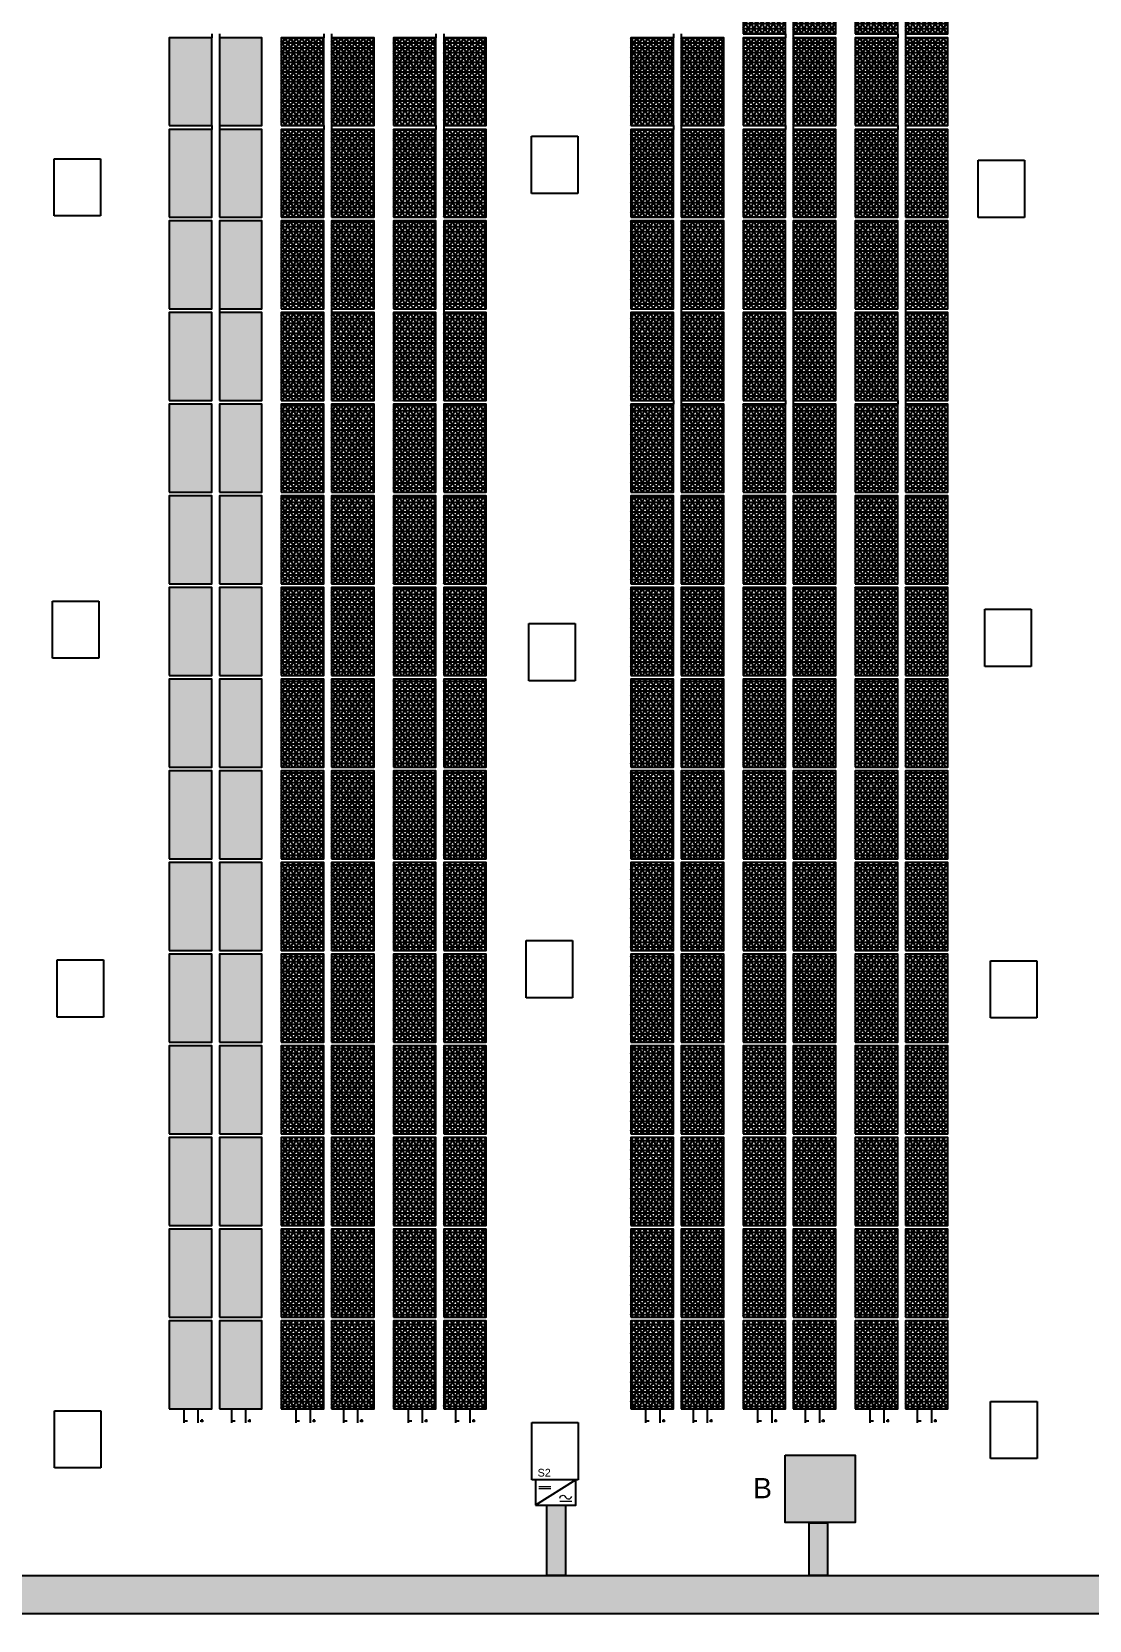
# Model space of a CAD drawing. Header units: inches. Extents: x 38 to 634, y 49 to 167.
# Drawn here: x 385.61 to 412.96, y 101.34 to 142.41 of the extents above; entities that cross this region are included whole.
import ezdxf

# ---------------------------------------------------------------- set-up
doc = ezdxf.new("R2010")
doc.units = ezdxf.units.IN
doc.header["$MEASUREMENT"] = 0
doc.layers.add('PDF2_Geometry', color=7, linetype='Continuous', true_color=0x2676ba)
doc.styles.get("Standard").update_dxf_attribs({"font": 'arial.ttf'})

msp = doc.modelspace()

# ---------------------------------------------------------------- hatches: boundary and pattern name
at = {"true_color": 0x004455}
h = msp.add_hatch(dxfattribs=at)
h.set_pattern_fill('NET3', color=138)
h.paths.add_polyline_path([(405.108, 109.081), (404.008, 109.081), (404.008, 106.811), (405.108, 106.811)])
h.paths.add_polyline_path([(405.108, 111.451), (404.008, 111.451), (404.008, 109.181), (405.108, 109.181)])
h.paths.add_polyline_path([(405.108, 113.821), (404.008, 113.821), (404.008, 111.551), (405.108, 111.551)])
h.paths.add_polyline_path([(405.108, 116.191), (404.008, 116.191), (404.008, 113.921), (405.108, 113.921)])
h.paths.add_polyline_path([(405.108, 118.561), (404.008, 118.561), (404.008, 116.291), (405.108, 116.291)])
h.paths.add_polyline_path([(405.108, 120.931), (404.008, 120.931), (404.008, 118.661), (405.108, 118.661)])
h.paths.add_polyline_path([(405.108, 123.301), (404.008, 123.301), (404.008, 121.031), (405.108, 121.031)])
h.paths.add_polyline_path([(405.108, 125.671), (404.008, 125.671), (404.008, 123.401), (405.108, 123.401)])
h.paths.add_polyline_path([(405.108, 128.041), (404.008, 128.041), (404.008, 125.771), (405.108, 125.771)])
h.paths.add_polyline_path([(405.108, 130.411), (404.008, 130.411), (404.008, 128.141), (405.108, 128.141)])
h.paths.add_polyline_path([(405.108, 132.781), (404.008, 132.781), (404.008, 130.511), (405.108, 130.511)])
h.paths.add_polyline_path([(405.108, 135.151), (404.008, 135.151), (404.008, 132.881), (405.108, 132.881)])
h.paths.add_polyline_path([(405.108, 137.521), (404.008, 137.521), (404.008, 135.251), (405.108, 135.251)])
h.paths.add_polyline_path([(405.108, 139.891), (404.008, 139.891), (404.008, 137.621), (405.108, 137.621)])
h.paths.add_polyline_path([(405.108, 142.261), (404.008, 142.261), (404.008, 139.991), (405.108, 139.991)])
h.paths.add_polyline_path([(405.108, 144.631), (404.008, 144.631), (404.008, 142.361), (405.108, 142.361)])
at = {"true_color": 0x619eb7}
h = msp.add_hatch(dxfattribs=at)
h.set_pattern_fill('NET3', color=153)
h.paths.add_polyline_path([(406.408, 109.081), (405.308, 109.081), (405.308, 106.811), (406.408, 106.811)])
h.paths.add_polyline_path([(406.408, 111.451), (405.308, 111.451), (405.308, 109.181), (406.408, 109.181)])
h.paths.add_polyline_path([(406.408, 113.821), (405.308, 113.821), (405.308, 111.551), (406.408, 111.551)])
h.paths.add_polyline_path([(406.408, 116.191), (405.308, 116.191), (405.308, 113.921), (406.408, 113.921)])
h.paths.add_polyline_path([(406.408, 118.561), (405.308, 118.561), (405.308, 116.291), (406.408, 116.291)])
h.paths.add_polyline_path([(406.408, 120.931), (405.308, 120.931), (405.308, 118.661), (406.408, 118.661)])
h.paths.add_polyline_path([(406.408, 123.301), (405.308, 123.301), (405.308, 121.031), (406.408, 121.031)])
h.paths.add_polyline_path([(406.408, 125.671), (405.308, 125.671), (405.308, 123.401), (406.408, 123.401)])
h.paths.add_polyline_path([(406.408, 128.041), (405.308, 128.041), (405.308, 125.771), (406.408, 125.771)])
h.paths.add_polyline_path([(406.408, 130.411), (405.308, 130.411), (405.308, 128.141), (406.408, 128.141)])
h.paths.add_polyline_path([(406.408, 132.781), (405.308, 132.781), (405.308, 130.511), (406.408, 130.511)])
h.paths.add_polyline_path([(406.408, 135.151), (405.308, 135.151), (405.308, 132.881), (406.408, 132.881)])
h.paths.add_polyline_path([(406.408, 137.521), (405.308, 137.521), (405.308, 135.251), (406.408, 135.251)])
h.paths.add_polyline_path([(406.408, 139.891), (405.308, 139.891), (405.308, 137.621), (406.408, 137.621)])
h.paths.add_polyline_path([(406.408, 142.261), (405.308, 142.261), (405.308, 139.991), (406.408, 139.991)])
h.paths.add_polyline_path([(406.408, 144.631), (405.308, 144.631), (405.308, 142.361), (406.408, 142.361)])
at = {"true_color": 0x2c4068}
h = msp.add_hatch(dxfattribs=at)
h.set_pattern_fill('NET3', color=149)
h.paths.add_polyline_path([(408.008, 109.081), (406.908, 109.081), (406.908, 106.811), (408.008, 106.811)])
h.paths.add_polyline_path([(408.008, 111.451), (406.908, 111.451), (406.908, 109.181), (408.008, 109.181)])
h.paths.add_polyline_path([(408.008, 113.821), (406.908, 113.821), (406.908, 111.551), (408.008, 111.551)])
h.paths.add_polyline_path([(408.008, 116.191), (406.908, 116.191), (406.908, 113.921), (408.008, 113.921)])
h.paths.add_polyline_path([(408.008, 118.561), (406.908, 118.561), (406.908, 116.291), (408.008, 116.291)])
h.paths.add_polyline_path([(408.008, 120.931), (406.908, 120.931), (406.908, 118.661), (408.008, 118.661)])
h.paths.add_polyline_path([(408.008, 123.301), (406.908, 123.301), (406.908, 121.031), (408.008, 121.031)])
h.paths.add_polyline_path([(408.008, 125.671), (406.908, 125.671), (406.908, 123.401), (408.008, 123.401)])
h.paths.add_polyline_path([(408.008, 128.041), (406.908, 128.041), (406.908, 125.771), (408.008, 125.771)])
h.paths.add_polyline_path([(408.008, 130.411), (406.908, 130.411), (406.908, 128.141), (408.008, 128.141)])
h.paths.add_polyline_path([(408.008, 132.781), (406.908, 132.781), (406.908, 130.511), (408.008, 130.511)])
h.paths.add_polyline_path([(408.008, 135.151), (406.908, 135.151), (406.908, 132.881), (408.008, 132.881)])
h.paths.add_polyline_path([(408.008, 137.521), (406.908, 137.521), (406.908, 135.251), (408.008, 135.251)])
h.paths.add_polyline_path([(408.008, 139.891), (406.908, 139.891), (406.908, 137.621), (408.008, 137.621)])
h.paths.add_polyline_path([(408.008, 142.261), (406.908, 142.261), (406.908, 139.991), (408.008, 139.991)])
h.paths.add_polyline_path([(408.008, 144.631), (406.908, 144.631), (406.908, 142.361), (408.008, 142.361)])
at = {"true_color": 0xdadae7}
h = msp.add_hatch(dxfattribs=at)
h.set_pattern_fill('NET3', color=254)
h.paths.add_polyline_path([(409.308, 144.631), (408.208, 144.631), (408.208, 142.361), (409.308, 142.361)])
h.paths.add_polyline_path([(409.308, 142.261), (408.208, 142.261), (408.208, 139.991), (409.308, 139.991)])
h.paths.add_polyline_path([(409.308, 139.891), (408.208, 139.891), (408.208, 137.621), (409.308, 137.621)])
h.paths.add_polyline_path([(409.308, 137.521), (408.208, 137.521), (408.208, 135.251), (409.308, 135.251)])
h.paths.add_polyline_path([(409.308, 135.151), (408.208, 135.151), (408.208, 132.881), (409.308, 132.881)])
h.paths.add_polyline_path([(409.308, 132.781), (408.208, 132.781), (408.208, 130.511), (409.308, 130.511)])
h.paths.add_polyline_path([(409.308, 130.411), (408.208, 130.411), (408.208, 128.141), (409.308, 128.141)])
h.paths.add_polyline_path([(409.308, 128.041), (408.208, 128.041), (408.208, 125.771), (409.308, 125.771)])
h.paths.add_polyline_path([(409.308, 125.671), (408.208, 125.671), (408.208, 123.401), (409.308, 123.401)])
h.paths.add_polyline_path([(409.308, 123.301), (408.208, 123.301), (408.208, 121.031), (409.308, 121.031)])
h.paths.add_polyline_path([(409.308, 120.931), (408.208, 120.931), (408.208, 118.661), (409.308, 118.661)])
h.paths.add_polyline_path([(409.308, 118.561), (408.208, 118.561), (408.208, 116.291), (409.308, 116.291)])
h.paths.add_polyline_path([(409.308, 116.191), (408.208, 116.191), (408.208, 113.921), (409.308, 113.921)])
h.paths.add_polyline_path([(409.308, 113.821), (408.208, 113.821), (408.208, 111.551), (409.308, 111.551)])
h.paths.add_polyline_path([(409.308, 111.451), (408.208, 111.451), (408.208, 109.181), (409.308, 109.181)])
h.paths.add_polyline_path([(409.308, 109.081), (408.208, 109.081), (408.208, 106.811), (409.308, 106.811)])
h = msp.add_hatch()
h.set_pattern_fill('INSUL', color=9)
h.paths.add_polyline_path([(390.265, 142.261), (389.165, 142.261), (389.165, 139.991), (390.265, 139.991)])
h.paths.add_polyline_path([(390.265, 139.891), (389.165, 139.891), (389.165, 137.621), (390.265, 137.621)])
h.paths.add_polyline_path([(390.265, 137.521), (389.165, 137.521), (389.165, 135.251), (390.265, 135.251)])
h.paths.add_polyline_path([(390.265, 135.151), (389.165, 135.151), (389.165, 132.881), (390.265, 132.881)])
h.paths.add_polyline_path([(390.265, 132.781), (389.165, 132.781), (389.165, 130.511), (390.265, 130.511)])
h.paths.add_polyline_path([(390.265, 130.411), (389.165, 130.411), (389.165, 128.141), (390.265, 128.141)])
h.paths.add_polyline_path([(390.265, 128.041), (389.165, 128.041), (389.165, 125.771), (390.265, 125.771)])
h.paths.add_polyline_path([(390.265, 125.671), (389.165, 125.671), (389.165, 123.401), (390.265, 123.401)])
h.paths.add_polyline_path([(390.265, 123.301), (389.165, 123.301), (389.165, 121.031), (390.265, 121.031)])
h.paths.add_polyline_path([(390.265, 120.931), (389.165, 120.931), (389.165, 118.661), (390.265, 118.661)])
h.paths.add_polyline_path([(390.265, 118.561), (389.165, 118.561), (389.165, 116.291), (390.265, 116.291)])
h.paths.add_polyline_path([(390.265, 116.191), (389.165, 116.191), (389.165, 113.921), (390.265, 113.921)])
h.paths.add_polyline_path([(390.265, 113.821), (389.165, 113.821), (389.165, 111.551), (390.265, 111.551)])
h.paths.add_polyline_path([(390.265, 111.451), (389.165, 111.451), (389.165, 109.181), (390.265, 109.181)])
h.paths.add_polyline_path([(390.265, 109.081), (389.165, 109.081), (389.165, 106.811), (390.265, 106.811)])
at = {"true_color": 0x636466}
h = msp.add_hatch(dxfattribs=at)
h.set_pattern_fill('INSUL', color=251)
h.paths.add_polyline_path([(391.565, 142.261), (390.465, 142.261), (390.465, 139.991), (391.565, 139.991)])
h.paths.add_polyline_path([(391.565, 139.891), (390.465, 139.891), (390.465, 137.621), (391.565, 137.621)])
h.paths.add_polyline_path([(391.565, 137.521), (390.465, 137.521), (390.465, 135.251), (391.565, 135.251)])
h.paths.add_polyline_path([(391.565, 135.151), (390.465, 135.151), (390.465, 132.881), (391.565, 132.881)])
h.paths.add_polyline_path([(391.565, 132.781), (390.465, 132.781), (390.465, 130.511), (391.565, 130.511)])
h.paths.add_polyline_path([(391.565, 130.411), (390.465, 130.411), (390.465, 128.141), (391.565, 128.141)])
h.paths.add_polyline_path([(391.565, 128.041), (390.465, 128.041), (390.465, 125.771), (391.565, 125.771)])
h.paths.add_polyline_path([(391.565, 125.671), (390.465, 125.671), (390.465, 123.401), (391.565, 123.401)])
h.paths.add_polyline_path([(391.565, 123.301), (390.465, 123.301), (390.465, 121.031), (391.565, 121.031)])
h.paths.add_polyline_path([(391.565, 120.931), (390.465, 120.931), (390.465, 118.661), (391.565, 118.661)])
h.paths.add_polyline_path([(391.565, 118.561), (390.465, 118.561), (390.465, 116.291), (391.565, 116.291)])
h.paths.add_polyline_path([(391.565, 116.191), (390.465, 116.191), (390.465, 113.921), (391.565, 113.921)])
h.paths.add_polyline_path([(391.565, 113.821), (390.465, 113.821), (390.465, 111.551), (391.565, 111.551)])
h.paths.add_polyline_path([(391.565, 111.451), (390.465, 111.451), (390.465, 109.181), (391.565, 109.181)])
h.paths.add_polyline_path([(391.565, 109.081), (390.465, 109.081), (390.465, 106.811), (391.565, 106.811)])
h = msp.add_hatch()
h.set_pattern_fill('NET3', color=1)
h.paths.add_polyline_path([(393.165, 142.261), (392.065, 142.261), (392.065, 139.991), (393.165, 139.991)])
h.paths.add_polyline_path([(393.165, 139.891), (392.065, 139.891), (392.065, 137.621), (393.165, 137.621)])
h.paths.add_polyline_path([(393.165, 137.521), (392.065, 137.521), (392.065, 135.251), (393.165, 135.251)])
h.paths.add_polyline_path([(393.165, 135.151), (392.065, 135.151), (392.065, 132.881), (393.165, 132.881)])
h.paths.add_polyline_path([(393.165, 132.781), (392.065, 132.781), (392.065, 130.511), (393.165, 130.511)])
h.paths.add_polyline_path([(393.165, 130.411), (392.065, 130.411), (392.065, 128.141), (393.165, 128.141)])
h.paths.add_polyline_path([(393.165, 128.041), (392.065, 128.041), (392.065, 125.771), (393.165, 125.771)])
h.paths.add_polyline_path([(393.165, 125.671), (392.065, 125.671), (392.065, 123.401), (393.165, 123.401)])
h.paths.add_polyline_path([(393.165, 123.301), (392.065, 123.301), (392.065, 121.031), (393.165, 121.031)])
h.paths.add_polyline_path([(393.165, 120.931), (392.065, 120.931), (392.065, 118.661), (393.165, 118.661)])
h.paths.add_polyline_path([(393.165, 118.561), (392.065, 118.561), (392.065, 116.291), (393.165, 116.291)])
h.paths.add_polyline_path([(393.165, 116.191), (392.065, 116.191), (392.065, 113.921), (393.165, 113.921)])
h.paths.add_polyline_path([(393.165, 113.821), (392.065, 113.821), (392.065, 111.551), (393.165, 111.551)])
h.paths.add_polyline_path([(393.165, 111.451), (392.065, 111.451), (392.065, 109.181), (393.165, 109.181)])
h.paths.add_polyline_path([(393.165, 109.081), (392.065, 109.081), (392.065, 106.811), (393.165, 106.811)])
h = msp.add_hatch()
h.set_pattern_fill('NET3', color=2)
h.paths.add_polyline_path([(394.465, 142.261), (393.365, 142.261), (393.365, 139.991), (394.465, 139.991)])
h.paths.add_polyline_path([(394.465, 139.891), (393.365, 139.891), (393.365, 137.621), (394.465, 137.621)])
h.paths.add_polyline_path([(394.465, 137.521), (393.365, 137.521), (393.365, 135.251), (394.465, 135.251)])
h.paths.add_polyline_path([(394.465, 135.151), (393.365, 135.151), (393.365, 132.881), (394.465, 132.881)])
h.paths.add_polyline_path([(394.465, 132.781), (393.365, 132.781), (393.365, 130.511), (394.465, 130.511)])
h.paths.add_polyline_path([(394.465, 130.411), (393.365, 130.411), (393.365, 128.141), (394.465, 128.141)])
h.paths.add_polyline_path([(394.465, 128.041), (393.365, 128.041), (393.365, 125.771), (394.465, 125.771)])
h.paths.add_polyline_path([(394.465, 125.671), (393.365, 125.671), (393.365, 123.401), (394.465, 123.401)])
h.paths.add_polyline_path([(394.465, 123.301), (393.365, 123.301), (393.365, 121.031), (394.465, 121.031)])
h.paths.add_polyline_path([(394.465, 120.931), (393.365, 120.931), (393.365, 118.661), (394.465, 118.661)])
h.paths.add_polyline_path([(394.465, 118.561), (393.365, 118.561), (393.365, 116.291), (394.465, 116.291)])
h.paths.add_polyline_path([(394.465, 116.191), (393.365, 116.191), (393.365, 113.921), (394.465, 113.921)])
h.paths.add_polyline_path([(394.465, 113.821), (393.365, 113.821), (393.365, 111.551), (394.465, 111.551)])
h.paths.add_polyline_path([(394.465, 111.451), (393.365, 111.451), (393.365, 109.181), (394.465, 109.181)])
h.paths.add_polyline_path([(394.465, 109.081), (393.365, 109.081), (393.365, 106.811), (394.465, 106.811)])
h = msp.add_hatch()
h.set_pattern_fill('NET3', color=244)
h.paths.add_polyline_path([(396.065, 142.261), (394.965, 142.261), (394.965, 139.991), (396.065, 139.991)])
h.paths.add_polyline_path([(396.065, 139.891), (394.965, 139.891), (394.965, 137.621), (396.065, 137.621)])
h.paths.add_polyline_path([(396.065, 137.521), (394.965, 137.521), (394.965, 135.251), (396.065, 135.251)])
h.paths.add_polyline_path([(396.065, 135.151), (394.965, 135.151), (394.965, 132.881), (396.065, 132.881)])
h.paths.add_polyline_path([(396.065, 132.781), (394.965, 132.781), (394.965, 130.511), (396.065, 130.511)])
h.paths.add_polyline_path([(396.065, 130.411), (394.965, 130.411), (394.965, 128.141), (396.065, 128.141)])
h.paths.add_polyline_path([(396.065, 128.041), (394.965, 128.041), (394.965, 125.771), (396.065, 125.771)])
h.paths.add_polyline_path([(396.065, 125.671), (394.965, 125.671), (394.965, 123.401), (396.065, 123.401)])
h.paths.add_polyline_path([(396.065, 123.301), (394.965, 123.301), (394.965, 121.031), (396.065, 121.031)])
h.paths.add_polyline_path([(396.065, 120.931), (394.965, 120.931), (394.965, 118.661), (396.065, 118.661)])
h.paths.add_polyline_path([(396.065, 118.561), (394.965, 118.561), (394.965, 116.291), (396.065, 116.291)])
h.paths.add_polyline_path([(396.065, 116.191), (394.965, 116.191), (394.965, 113.921), (396.065, 113.921)])
h.paths.add_polyline_path([(396.065, 113.821), (394.965, 113.821), (394.965, 111.551), (396.065, 111.551)])
h.paths.add_polyline_path([(396.065, 111.451), (394.965, 111.451), (394.965, 109.181), (396.065, 109.181)])
h.paths.add_polyline_path([(396.065, 109.081), (394.965, 109.081), (394.965, 106.811), (396.065, 106.811)])
h = msp.add_hatch()
h.set_pattern_fill('NET3', color=6)
h.paths.add_polyline_path([(397.365, 142.261), (396.265, 142.261), (396.265, 139.991), (397.365, 139.991)])
h.paths.add_polyline_path([(397.365, 139.891), (396.265, 139.891), (396.265, 137.621), (397.365, 137.621)])
h.paths.add_polyline_path([(397.365, 137.521), (396.265, 137.521), (396.265, 135.251), (397.365, 135.251)])
h.paths.add_polyline_path([(397.365, 135.151), (396.265, 135.151), (396.265, 132.881), (397.365, 132.881)])
h.paths.add_polyline_path([(397.365, 132.781), (396.265, 132.781), (396.265, 130.511), (397.365, 130.511)])
h.paths.add_polyline_path([(397.365, 130.411), (396.265, 130.411), (396.265, 128.141), (397.365, 128.141)])
h.paths.add_polyline_path([(397.365, 128.041), (396.265, 128.041), (396.265, 125.771), (397.365, 125.771)])
h.paths.add_polyline_path([(397.365, 125.671), (396.265, 125.671), (396.265, 123.401), (397.365, 123.401)])
h.paths.add_polyline_path([(397.365, 123.301), (396.265, 123.301), (396.265, 121.031), (397.365, 121.031)])
h.paths.add_polyline_path([(397.365, 120.931), (396.265, 120.931), (396.265, 118.661), (397.365, 118.661)])
h.paths.add_polyline_path([(397.365, 118.561), (396.265, 118.561), (396.265, 116.291), (397.365, 116.291)])
h.paths.add_polyline_path([(397.365, 116.191), (396.265, 116.191), (396.265, 113.921), (397.365, 113.921)])
h.paths.add_polyline_path([(397.365, 113.821), (396.265, 113.821), (396.265, 111.551), (397.365, 111.551)])
h.paths.add_polyline_path([(397.365, 111.451), (396.265, 111.451), (396.265, 109.181), (397.365, 109.181)])
h.paths.add_polyline_path([(397.365, 109.081), (396.265, 109.081), (396.265, 106.811), (397.365, 106.811)])
at = {"true_color": 0x00ade6}
h = msp.add_hatch(dxfattribs=at)
h.set_pattern_fill('NET3', color=140)
h.paths.add_polyline_path([(402.208, 109.081), (401.108, 109.081), (401.108, 106.811), (402.208, 106.811)])
h.paths.add_polyline_path([(402.208, 111.451), (401.108, 111.451), (401.108, 109.181), (402.208, 109.181)])
h.paths.add_polyline_path([(402.208, 113.821), (401.108, 113.821), (401.108, 111.551), (402.208, 111.551)])
h.paths.add_polyline_path([(402.208, 116.191), (401.108, 116.191), (401.108, 113.921), (402.208, 113.921)])
h.paths.add_polyline_path([(402.208, 118.561), (401.108, 118.561), (401.108, 116.291), (402.208, 116.291)])
h.paths.add_polyline_path([(402.208, 120.931), (401.108, 120.931), (401.108, 118.661), (402.208, 118.661)])
h.paths.add_polyline_path([(402.208, 123.301), (401.108, 123.301), (401.108, 121.031), (402.208, 121.031)])
h.paths.add_polyline_path([(402.208, 128.041), (401.108, 128.041), (401.108, 125.771), (402.208, 125.771)])
h.paths.add_polyline_path([(402.208, 125.671), (401.108, 125.671), (401.108, 123.401), (402.208, 123.401)])
h.paths.add_polyline_path([(402.208, 130.411), (401.108, 130.411), (401.108, 128.141), (402.208, 128.141)])
h.paths.add_polyline_path([(402.208, 132.781), (401.108, 132.781), (401.108, 130.511), (402.208, 130.511)])
h.paths.add_polyline_path([(402.208, 135.151), (401.108, 135.151), (401.108, 132.881), (402.208, 132.881)])
h.paths.add_polyline_path([(402.208, 137.521), (401.108, 137.521), (401.108, 135.251), (402.208, 135.251)])
h.paths.add_polyline_path([(402.208, 139.891), (401.108, 139.891), (401.108, 137.621), (402.208, 137.621)])
h.paths.add_polyline_path([(402.208, 142.261), (401.108, 142.261), (401.108, 139.991), (402.208, 139.991)])
at = {"true_color": 0x0d5b90}
h = msp.add_hatch(dxfattribs=at)
h.set_pattern_fill('NET3', color=146)
h.paths.add_polyline_path([(403.508, 142.261), (402.408, 142.261), (402.408, 139.991), (403.508, 139.991)])
h.paths.add_polyline_path([(403.508, 139.891), (402.408, 139.891), (402.408, 137.621), (403.508, 137.621)])
h.paths.add_polyline_path([(403.508, 137.521), (402.408, 137.521), (402.408, 135.251), (403.508, 135.251)])
h.paths.add_polyline_path([(403.508, 135.151), (402.408, 135.151), (402.408, 132.881), (403.508, 132.881)])
h.paths.add_polyline_path([(403.508, 132.781), (402.408, 132.781), (402.408, 130.511), (403.508, 130.511)])
h.paths.add_polyline_path([(403.508, 130.411), (402.408, 130.411), (402.408, 128.141), (403.508, 128.141)])
h.paths.add_polyline_path([(403.508, 128.041), (402.408, 128.041), (402.408, 125.771), (403.508, 125.771)])
h.paths.add_polyline_path([(403.508, 125.671), (402.408, 125.671), (402.408, 123.401), (403.508, 123.401)])
h.paths.add_polyline_path([(403.508, 123.301), (402.408, 123.301), (402.408, 121.031), (403.508, 121.031)])
h.paths.add_polyline_path([(403.508, 120.931), (402.408, 120.931), (402.408, 118.661), (403.508, 118.661)])
h.paths.add_polyline_path([(403.508, 118.561), (402.408, 118.561), (402.408, 116.291), (403.508, 116.291)])
h.paths.add_polyline_path([(403.508, 116.191), (402.408, 116.191), (402.408, 113.921), (403.508, 113.921)])
h.paths.add_polyline_path([(403.508, 113.821), (402.408, 113.821), (402.408, 111.551), (403.508, 111.551)])
h.paths.add_polyline_path([(403.508, 111.451), (402.408, 111.451), (402.408, 109.181), (403.508, 109.181)])
h.paths.add_polyline_path([(403.508, 109.081), (402.408, 109.081), (402.408, 106.811), (403.508, 106.811)])
h = msp.add_hatch(color=1)
h.dxf.hatch_style = 1
h.paths.add_polyline_path([(406.907, 105.612), (405.095, 105.612), (405.095, 103.865), (406.907, 103.865)])
h = msp.add_hatch(color=8)
h.dxf.hatch_style = 1
h.paths.add_polyline_path([(399.415, 104.315), (398.936, 104.315), (398.936, 102.499), (399.415, 102.499)])
h = msp.add_hatch(color=8)
h.dxf.hatch_style = 1
h.paths.add_polyline_path([(406.196, 103.864), (405.716, 103.864), (405.716, 102.499), (406.196, 102.499)])
h = msp.add_hatch(color=8)
h.dxf.hatch_style = 1
h.paths.add_polyline_path([(296.536, 102.393), (261.122, 102.333), (261.122, 101.342), (296.536, 101.402)])
h.paths.add_polyline_path([(445.535, 102.499), (299.139, 102.499), (299.139, 101.508), (445.535, 101.508)])

# ---------------------------------------------------------------- linework, layer by layer
for p, q in [((390.265, 142.361), (390.265, 142.261)), ((390.465, 142.361), (390.465, 142.261)), ((393.165, 142.361), (393.165, 142.261)), ((393.365, 142.361), (393.365, 142.261)), ((396.065, 142.361), (396.065, 142.261)), ((396.265, 142.361), (396.265, 142.261)), ((402.208, 142.361), (402.208, 142.261)), ((402.408, 142.361), (402.408, 142.261)), ((405.108, 142.361), (405.108, 142.261)), ((405.308, 142.361), (405.308, 142.261)), ((408.008, 142.361), (408.008, 142.261)), ((408.208, 142.361), (408.208, 142.261)), ((390.265, 139.991), (390.265, 139.891)), ((390.465, 139.991), (390.465, 139.891)), ((393.165, 139.991), (393.165, 139.891)), ((393.365, 139.991), (393.365, 139.891)), ((396.065, 139.991), (396.065, 139.891)), ((396.265, 139.991), (396.265, 139.891)), ((398.535, 139.717), (399.735, 139.717)), ((398.535, 138.236), (398.535, 139.717)), ((399.735, 139.717), (399.735, 139.436)), ((402.208, 139.991), (402.208, 139.891)), ((402.408, 139.991), (402.408, 139.891)), ((405.108, 139.991), (405.108, 139.891)), ((405.308, 139.991), (405.308, 139.891)), ((408.008, 139.991), (408.008, 139.891)), ((408.208, 139.991), (408.208, 139.891)), ((399.735, 139.436), (399.735, 139.436)), ((399.735, 139.436), (399.735, 138.236)), ((386.186, 139.131), (387.386, 139.131)), ((386.186, 137.651), (386.186, 139.131)), ((387.386, 139.131), (387.386, 138.851)), ((387.386, 138.851), (387.386, 138.851)), ((387.386, 138.851), (387.386, 137.651)), ((410.086, 139.091), (411.286, 139.091)), ((410.086, 137.61), (410.086, 139.091)), ((411.286, 139.091), (411.286, 138.81)), ((411.286, 138.81), (411.286, 138.81)), ((411.286, 138.81), (411.286, 137.61)), ((399.735, 138.236), (398.535, 138.236)), ((387.386, 137.651), (386.186, 137.651)), ((411.286, 137.61), (410.086, 137.61)), ((390.465, 135.251), (390.465, 135.151)), ((393.365, 135.251), (393.365, 135.151)), ((396.265, 135.251), (396.265, 135.151)), ((402.408, 135.251), (402.408, 135.151)), ((405.308, 135.251), (405.308, 135.151)), ((408.208, 135.251), (408.208, 135.151)), ((402.208, 132.881), (402.208, 132.781)), ((402.408, 132.881), (402.408, 132.781)), ((405.108, 132.881), (405.108, 132.781)), ((405.308, 132.881), (405.308, 132.781)), ((408.008, 132.881), (408.008, 132.781)), ((408.208, 132.881), (408.208, 132.781)), ((386.145, 127.695), (387.345, 127.695)), ((386.145, 126.215), (386.145, 127.695)), ((387.345, 127.695), (387.345, 127.415)), ((387.345, 127.415), (387.345, 127.415)), ((387.345, 127.415), (387.345, 126.215)), ((410.263, 127.481), (411.463, 127.481)), ((410.263, 126.001), (410.263, 127.481)), ((411.463, 127.481), (411.463, 127.201)), ((398.463, 127.111), (399.663, 127.111)), ((398.463, 125.631), (398.463, 127.111)), ((399.663, 127.111), (399.663, 126.831)), ((411.463, 127.201), (411.463, 127.201)), ((411.463, 127.201), (411.463, 126.001)), ((399.663, 126.831), (399.663, 126.831)), ((399.663, 126.831), (399.663, 125.631)), ((387.345, 126.215), (386.145, 126.215)), ((411.463, 126.001), (410.263, 126.001)), ((399.663, 125.631), (398.463, 125.631)), ((398.394, 118.918), (399.594, 118.918)), ((398.394, 117.438), (398.394, 118.918)), ((399.594, 118.918), (399.594, 118.638)), ((386.266, 118.419), (387.466, 118.419)), ((386.266, 116.939), (386.266, 118.419)), ((387.466, 118.419), (387.466, 118.139)), ((399.594, 118.638), (399.594, 118.638)), ((399.594, 118.638), (399.594, 117.438)), ((410.41, 118.396), (411.61, 118.396)), ((410.41, 116.916), (410.41, 118.396)), ((411.61, 118.396), (411.61, 118.116)), ((387.466, 118.139), (387.466, 118.139)), ((387.466, 118.139), (387.466, 116.939)), ((411.61, 118.116), (411.61, 118.116)), ((411.61, 118.116), (411.61, 116.916)), ((399.594, 117.438), (398.394, 117.438)), ((387.466, 116.939), (386.266, 116.939)), ((411.61, 116.916), (410.41, 116.916)), ((410.411, 107.002), (411.611, 107.002)), ((410.411, 105.521), (410.411, 107.002)), ((411.611, 107.002), (411.611, 106.721)), ((386.197, 106.759), (387.397, 106.759)), ((386.197, 105.279), (386.197, 106.759)), ((387.397, 106.759), (387.397, 106.479)), ((387.397, 106.479), (387.397, 106.479)), ((387.397, 106.479), (387.397, 105.279)), ((389.559, 106.502), (389.639, 106.502)), ((389.969, 106.502), (390.049, 106.502)), ((390.009, 106.542), (390.009, 106.462)), ((390.789, 106.502), (390.868, 106.502)), ((391.199, 106.502), (391.278, 106.502)), ((391.239, 106.542), (391.239, 106.462)), ((392.459, 106.502), (392.539, 106.502)), ((392.869, 106.502), (392.949, 106.502)), ((392.909, 106.542), (392.909, 106.462)), ((393.689, 106.502), (393.768, 106.502)), ((394.099, 106.502), (394.178, 106.502)), ((394.139, 106.542), (394.139, 106.462)), ((395.359, 106.502), (395.439, 106.502)), ((395.769, 106.502), (395.849, 106.502)), ((395.809, 106.542), (395.809, 106.462)), ((396.589, 106.502), (396.668, 106.502)), ((396.999, 106.502), (397.078, 106.502)), ((397.039, 106.542), (397.039, 106.462)), ((398.542, 106.455), (399.742, 106.455)), ((398.542, 104.975), (398.542, 106.455)), ((399.742, 106.455), (399.742, 106.175)), ((401.502, 106.502), (401.581, 106.502)), ((401.912, 106.502), (401.991, 106.502)), ((401.951, 106.542), (401.951, 106.462)), ((402.731, 106.502), (402.811, 106.502)), ((403.141, 106.502), (403.221, 106.502)), ((403.181, 106.542), (403.181, 106.462)), ((404.402, 106.502), (404.481, 106.502)), ((404.812, 106.502), (404.891, 106.502)), ((404.851, 106.542), (404.851, 106.462)), ((405.631, 106.502), (405.711, 106.502)), ((406.041, 106.502), (406.121, 106.502)), ((406.081, 106.542), (406.081, 106.462)), ((407.302, 106.502), (407.381, 106.502)), ((407.712, 106.502), (407.791, 106.502)), ((407.751, 106.542), (407.751, 106.462)), ((408.531, 106.502), (408.611, 106.502)), ((408.941, 106.502), (409.021, 106.502)), ((408.981, 106.542), (408.981, 106.462)), ((411.611, 106.721), (411.611, 106.721)), ((411.611, 106.721), (411.611, 105.521)), ((399.742, 106.175), (399.742, 106.175)), ((399.742, 106.175), (399.742, 104.975)), ((387.397, 105.279), (386.197, 105.279)), ((411.611, 105.521), (410.411, 105.521)), ((399.742, 104.975), (398.542, 104.975)), ((399.686, 104.975), (398.636, 104.315))]:
    msp.add_line(p, q)
at = {"color": 1}
for p, q in [((389.551, 106.446), (389.551, 106.811)), ((390.781, 106.446), (390.781, 106.811)), ((392.451, 106.446), (392.451, 106.811)), ((393.681, 106.446), (393.681, 106.811)), ((395.351, 106.446), (395.351, 106.811)), ((396.581, 106.446), (396.581, 106.811)), ((401.494, 106.446), (401.494, 106.811)), ((402.724, 106.446), (402.724, 106.811)), ((404.394, 106.446), (404.394, 106.811)), ((405.624, 106.446), (405.624, 106.811)), ((407.294, 106.446), (407.294, 106.811)), ((408.524, 106.446), (408.524, 106.811))]:
    msp.add_line(p, q, dxfattribs=at)
at = {"color": 5}
for p, q in [((389.918, 106.446), (389.918, 106.811)), ((391.148, 106.446), (391.148, 106.811)), ((392.818, 106.446), (392.818, 106.811)), ((394.048, 106.446), (394.048, 106.811)), ((395.718, 106.446), (395.718, 106.811)), ((396.948, 106.446), (396.948, 106.811)), ((401.861, 106.446), (401.861, 106.811)), ((403.091, 106.446), (403.091, 106.811)), ((404.761, 106.446), (404.761, 106.811)), ((405.991, 106.446), (405.991, 106.811)), ((407.661, 106.446), (407.661, 106.811)), ((408.891, 106.446), (408.891, 106.811))]:
    msp.add_line(p, q, dxfattribs=at)
for points in [[(404.008, 142.361), (405.108, 142.361), (405.108, 144.631), (404.008, 144.631)], [(405.308, 142.361), (406.408, 142.361), (406.408, 144.631), (405.308, 144.631)], [(406.908, 142.361), (408.008, 142.361), (408.008, 144.631), (406.908, 144.631)], [(408.208, 142.361), (409.308, 142.361), (409.308, 144.631), (408.208, 144.631)], [(389.165, 139.991), (390.265, 139.991), (390.265, 142.261), (389.165, 142.261)], [(390.465, 139.991), (391.565, 139.991), (391.565, 142.261), (390.465, 142.261)], [(392.065, 139.991), (393.165, 139.991), (393.165, 142.261), (392.065, 142.261)], [(393.365, 139.991), (394.465, 139.991), (394.465, 142.261), (393.365, 142.261)], [(394.965, 139.991), (396.065, 139.991), (396.065, 142.261), (394.965, 142.261)], [(396.265, 139.991), (397.365, 139.991), (397.365, 142.261), (396.265, 142.261)], [(401.108, 139.991), (402.208, 139.991), (402.208, 142.261), (401.108, 142.261)], [(402.408, 139.991), (403.508, 139.991), (403.508, 142.261), (402.408, 142.261)], [(404.008, 139.991), (405.108, 139.991), (405.108, 142.261), (404.008, 142.261)], [(405.308, 139.991), (406.408, 139.991), (406.408, 142.261), (405.308, 142.261)], [(406.908, 139.991), (408.008, 139.991), (408.008, 142.261), (406.908, 142.261)], [(408.208, 139.991), (409.308, 139.991), (409.308, 142.261), (408.208, 142.261)], [(389.165, 137.621), (390.265, 137.621), (390.265, 139.891), (389.165, 139.891)], [(390.465, 137.621), (391.565, 137.621), (391.565, 139.891), (390.465, 139.891)], [(392.065, 137.621), (393.165, 137.621), (393.165, 139.891), (392.065, 139.891)], [(393.365, 137.621), (394.465, 137.621), (394.465, 139.891), (393.365, 139.891)], [(394.965, 137.621), (396.065, 137.621), (396.065, 139.891), (394.965, 139.891)], [(396.265, 137.621), (397.365, 137.621), (397.365, 139.891), (396.265, 139.891)], [(401.108, 137.621), (402.208, 137.621), (402.208, 139.891), (401.108, 139.891)], [(402.408, 137.621), (403.508, 137.621), (403.508, 139.891), (402.408, 139.891)], [(404.008, 137.621), (405.108, 137.621), (405.108, 139.891), (404.008, 139.891)], [(405.308, 137.621), (406.408, 137.621), (406.408, 139.891), (405.308, 139.891)], [(406.908, 137.621), (408.008, 137.621), (408.008, 139.891), (406.908, 139.891)], [(408.208, 137.621), (409.308, 137.621), (409.308, 139.891), (408.208, 139.891)], [(389.165, 135.251), (390.265, 135.251), (390.265, 137.521), (389.165, 137.521)], [(390.465, 135.251), (391.565, 135.251), (391.565, 137.521), (390.465, 137.521)], [(392.065, 135.251), (393.165, 135.251), (393.165, 137.521), (392.065, 137.521)], [(393.365, 135.251), (394.465, 135.251), (394.465, 137.521), (393.365, 137.521)], [(394.965, 135.251), (396.065, 135.251), (396.065, 137.521), (394.965, 137.521)], [(396.265, 135.251), (397.365, 135.251), (397.365, 137.521), (396.265, 137.521)], [(401.108, 135.251), (402.208, 135.251), (402.208, 137.521), (401.108, 137.521)], [(402.408, 135.251), (403.508, 135.251), (403.508, 137.521), (402.408, 137.521)], [(404.008, 135.251), (405.108, 135.251), (405.108, 137.521), (404.008, 137.521)], [(405.308, 135.251), (406.408, 135.251), (406.408, 137.521), (405.308, 137.521)], [(406.908, 135.251), (408.008, 135.251), (408.008, 137.521), (406.908, 137.521)], [(408.208, 135.251), (409.308, 135.251), (409.308, 137.521), (408.208, 137.521)], [(389.165, 132.881), (390.265, 132.881), (390.265, 135.151), (389.165, 135.151)], [(390.465, 132.881), (391.565, 132.881), (391.565, 135.151), (390.465, 135.151)], [(392.065, 132.881), (393.165, 132.881), (393.165, 135.151), (392.065, 135.151)], [(393.365, 132.881), (394.465, 132.881), (394.465, 135.151), (393.365, 135.151)], [(394.965, 132.881), (396.065, 132.881), (396.065, 135.151), (394.965, 135.151)], [(396.265, 132.881), (397.365, 132.881), (397.365, 135.151), (396.265, 135.151)], [(401.108, 132.881), (402.208, 132.881), (402.208, 135.151), (401.108, 135.151)], [(402.408, 132.881), (403.508, 132.881), (403.508, 135.151), (402.408, 135.151)], [(404.008, 132.881), (405.108, 132.881), (405.108, 135.151), (404.008, 135.151)], [(405.308, 132.881), (406.408, 132.881), (406.408, 135.151), (405.308, 135.151)], [(406.908, 132.881), (408.008, 132.881), (408.008, 135.151), (406.908, 135.151)], [(408.208, 132.881), (409.308, 132.881), (409.308, 135.151), (408.208, 135.151)], [(389.165, 130.511), (390.265, 130.511), (390.265, 132.781), (389.165, 132.781)], [(390.465, 130.511), (391.565, 130.511), (391.565, 132.781), (390.465, 132.781)], [(392.065, 130.511), (393.165, 130.511), (393.165, 132.781), (392.065, 132.781)], [(393.365, 130.511), (394.465, 130.511), (394.465, 132.781), (393.365, 132.781)], [(394.965, 130.511), (396.065, 130.511), (396.065, 132.781), (394.965, 132.781)], [(396.265, 130.511), (397.365, 130.511), (397.365, 132.781), (396.265, 132.781)], [(401.108, 130.511), (402.208, 130.511), (402.208, 132.781), (401.108, 132.781)], [(402.408, 130.511), (403.508, 130.511), (403.508, 132.781), (402.408, 132.781)], [(404.008, 130.511), (405.108, 130.511), (405.108, 132.781), (404.008, 132.781)], [(405.308, 130.511), (406.408, 130.511), (406.408, 132.781), (405.308, 132.781)], [(406.908, 130.511), (408.008, 130.511), (408.008, 132.781), (406.908, 132.781)], [(408.208, 130.511), (409.308, 130.511), (409.308, 132.781), (408.208, 132.781)], [(389.165, 128.141), (390.265, 128.141), (390.265, 130.411), (389.165, 130.411)], [(390.465, 128.141), (391.565, 128.141), (391.565, 130.411), (390.465, 130.411)], [(392.065, 128.141), (393.165, 128.141), (393.165, 130.411), (392.065, 130.411)], [(393.365, 128.141), (394.465, 128.141), (394.465, 130.411), (393.365, 130.411)], [(394.965, 128.141), (396.065, 128.141), (396.065, 130.411), (394.965, 130.411)], [(396.265, 128.141), (397.365, 128.141), (397.365, 130.411), (396.265, 130.411)], [(401.108, 128.141), (402.208, 128.141), (402.208, 130.411), (401.108, 130.411)], [(402.408, 128.141), (403.508, 128.141), (403.508, 130.411), (402.408, 130.411)], [(404.008, 128.141), (405.108, 128.141), (405.108, 130.411), (404.008, 130.411)], [(405.308, 128.141), (406.408, 128.141), (406.408, 130.411), (405.308, 130.411)], [(406.908, 128.141), (408.008, 128.141), (408.008, 130.411), (406.908, 130.411)], [(408.208, 128.141), (409.308, 128.141), (409.308, 130.411), (408.208, 130.411)], [(389.165, 125.771), (390.265, 125.771), (390.265, 128.041), (389.165, 128.041)], [(390.465, 125.771), (391.565, 125.771), (391.565, 128.041), (390.465, 128.041)], [(392.065, 125.771), (393.165, 125.771), (393.165, 128.041), (392.065, 128.041)], [(393.365, 125.771), (394.465, 125.771), (394.465, 128.041), (393.365, 128.041)], [(394.965, 125.771), (396.065, 125.771), (396.065, 128.041), (394.965, 128.041)], [(396.265, 125.771), (397.365, 125.771), (397.365, 128.041), (396.265, 128.041)], [(401.108, 125.771), (402.208, 125.771), (402.208, 128.041), (401.108, 128.041)], [(402.408, 125.771), (403.508, 125.771), (403.508, 128.041), (402.408, 128.041)], [(404.008, 125.771), (405.108, 125.771), (405.108, 128.041), (404.008, 128.041)], [(405.308, 125.771), (406.408, 125.771), (406.408, 128.041), (405.308, 128.041)], [(406.908, 125.771), (408.008, 125.771), (408.008, 128.041), (406.908, 128.041)], [(408.208, 125.771), (409.308, 125.771), (409.308, 128.041), (408.208, 128.041)], [(389.165, 123.401), (390.265, 123.401), (390.265, 125.671), (389.165, 125.671)], [(390.465, 123.401), (391.565, 123.401), (391.565, 125.671), (390.465, 125.671)], [(392.065, 123.401), (393.165, 123.401), (393.165, 125.671), (392.065, 125.671)], [(393.365, 123.401), (394.465, 123.401), (394.465, 125.671), (393.365, 125.671)], [(394.965, 123.401), (396.065, 123.401), (396.065, 125.671), (394.965, 125.671)], [(396.265, 123.401), (397.365, 123.401), (397.365, 125.671), (396.265, 125.671)], [(401.108, 123.401), (402.208, 123.401), (402.208, 125.671), (401.108, 125.671)], [(402.408, 123.401), (403.508, 123.401), (403.508, 125.671), (402.408, 125.671)], [(404.008, 123.401), (405.108, 123.401), (405.108, 125.671), (404.008, 125.671)], [(405.308, 123.401), (406.408, 123.401), (406.408, 125.671), (405.308, 125.671)], [(406.908, 123.401), (408.008, 123.401), (408.008, 125.671), (406.908, 125.671)], [(408.208, 123.401), (409.308, 123.401), (409.308, 125.671), (408.208, 125.671)], [(389.165, 121.031), (390.265, 121.031), (390.265, 123.301), (389.165, 123.301)], [(390.465, 121.031), (391.565, 121.031), (391.565, 123.301), (390.465, 123.301)], [(392.065, 121.031), (393.165, 121.031), (393.165, 123.301), (392.065, 123.301)], [(393.365, 121.031), (394.465, 121.031), (394.465, 123.301), (393.365, 123.301)], [(394.965, 121.031), (396.065, 121.031), (396.065, 123.301), (394.965, 123.301)], [(396.265, 121.031), (397.365, 121.031), (397.365, 123.301), (396.265, 123.301)], [(401.108, 121.031), (402.208, 121.031), (402.208, 123.301), (401.108, 123.301)], [(402.408, 121.031), (403.508, 121.031), (403.508, 123.301), (402.408, 123.301)], [(404.008, 121.031), (405.108, 121.031), (405.108, 123.301), (404.008, 123.301)], [(405.308, 121.031), (406.408, 121.031), (406.408, 123.301), (405.308, 123.301)], [(406.908, 121.031), (408.008, 121.031), (408.008, 123.301), (406.908, 123.301)], [(408.208, 121.031), (409.308, 121.031), (409.308, 123.301), (408.208, 123.301)], [(389.165, 118.661), (390.265, 118.661), (390.265, 120.931), (389.165, 120.931)], [(390.465, 118.661), (391.565, 118.661), (391.565, 120.931), (390.465, 120.931)], [(392.065, 118.661), (393.165, 118.661), (393.165, 120.931), (392.065, 120.931)], [(393.365, 118.661), (394.465, 118.661), (394.465, 120.931), (393.365, 120.931)], [(394.965, 118.661), (396.065, 118.661), (396.065, 120.931), (394.965, 120.931)], [(396.265, 118.661), (397.365, 118.661), (397.365, 120.931), (396.265, 120.931)], [(401.108, 118.661), (402.208, 118.661), (402.208, 120.931), (401.108, 120.931)], [(402.408, 118.661), (403.508, 118.661), (403.508, 120.931), (402.408, 120.931)], [(404.008, 118.661), (405.108, 118.661), (405.108, 120.931), (404.008, 120.931)], [(405.308, 118.661), (406.408, 118.661), (406.408, 120.931), (405.308, 120.931)], [(406.908, 118.661), (408.008, 118.661), (408.008, 120.931), (406.908, 120.931)], [(408.208, 118.661), (409.308, 118.661), (409.308, 120.931), (408.208, 120.931)], [(389.165, 116.291), (390.265, 116.291), (390.265, 118.561), (389.165, 118.561)], [(390.465, 116.291), (391.565, 116.291), (391.565, 118.561), (390.465, 118.561)], [(392.065, 116.291), (393.165, 116.291), (393.165, 118.561), (392.065, 118.561)], [(393.365, 116.291), (394.465, 116.291), (394.465, 118.561), (393.365, 118.561)], [(394.965, 116.291), (396.065, 116.291), (396.065, 118.561), (394.965, 118.561)], [(396.265, 116.291), (397.365, 116.291), (397.365, 118.561), (396.265, 118.561)], [(401.108, 116.291), (402.208, 116.291), (402.208, 118.561), (401.108, 118.561)], [(402.408, 116.291), (403.508, 116.291), (403.508, 118.561), (402.408, 118.561)], [(404.008, 116.291), (405.108, 116.291), (405.108, 118.561), (404.008, 118.561)], [(405.308, 116.291), (406.408, 116.291), (406.408, 118.561), (405.308, 118.561)], [(406.908, 116.291), (408.008, 116.291), (408.008, 118.561), (406.908, 118.561)], [(408.208, 116.291), (409.308, 116.291), (409.308, 118.561), (408.208, 118.561)], [(389.165, 113.921), (390.265, 113.921), (390.265, 116.191), (389.165, 116.191)], [(390.465, 113.921), (391.565, 113.921), (391.565, 116.191), (390.465, 116.191)], [(392.065, 113.921), (393.165, 113.921), (393.165, 116.191), (392.065, 116.191)], [(393.365, 113.921), (394.465, 113.921), (394.465, 116.191), (393.365, 116.191)], [(394.965, 113.921), (396.065, 113.921), (396.065, 116.191), (394.965, 116.191)], [(396.265, 113.921), (397.365, 113.921), (397.365, 116.191), (396.265, 116.191)], [(401.108, 113.921), (402.208, 113.921), (402.208, 116.191), (401.108, 116.191)], [(402.408, 113.921), (403.508, 113.921), (403.508, 116.191), (402.408, 116.191)], [(404.008, 113.921), (405.108, 113.921), (405.108, 116.191), (404.008, 116.191)], [(405.308, 113.921), (406.408, 113.921), (406.408, 116.191), (405.308, 116.191)], [(406.908, 113.921), (408.008, 113.921), (408.008, 116.191), (406.908, 116.191)], [(408.208, 113.921), (409.308, 113.921), (409.308, 116.191), (408.208, 116.191)], [(389.165, 111.551), (390.265, 111.551), (390.265, 113.821), (389.165, 113.821)], [(390.465, 111.551), (391.565, 111.551), (391.565, 113.821), (390.465, 113.821)], [(392.065, 111.551), (393.165, 111.551), (393.165, 113.821), (392.065, 113.821)], [(393.365, 111.551), (394.465, 111.551), (394.465, 113.821), (393.365, 113.821)], [(394.965, 111.551), (396.065, 111.551), (396.065, 113.821), (394.965, 113.821)], [(396.265, 111.551), (397.365, 111.551), (397.365, 113.821), (396.265, 113.821)], [(401.108, 111.551), (402.208, 111.551), (402.208, 113.821), (401.108, 113.821)], [(402.408, 111.551), (403.508, 111.551), (403.508, 113.821), (402.408, 113.821)], [(404.008, 111.551), (405.108, 111.551), (405.108, 113.821), (404.008, 113.821)], [(405.308, 111.551), (406.408, 111.551), (406.408, 113.821), (405.308, 113.821)], [(406.908, 111.551), (408.008, 111.551), (408.008, 113.821), (406.908, 113.821)], [(408.208, 111.551), (409.308, 111.551), (409.308, 113.821), (408.208, 113.821)], [(389.165, 109.181), (390.265, 109.181), (390.265, 111.451), (389.165, 111.451)], [(390.465, 109.181), (391.565, 109.181), (391.565, 111.451), (390.465, 111.451)], [(392.065, 109.181), (393.165, 109.181), (393.165, 111.451), (392.065, 111.451)], [(393.365, 109.181), (394.465, 109.181), (394.465, 111.451), (393.365, 111.451)], [(394.965, 109.181), (396.065, 109.181), (396.065, 111.451), (394.965, 111.451)], [(396.265, 109.181), (397.365, 109.181), (397.365, 111.451), (396.265, 111.451)], [(401.108, 109.181), (402.208, 109.181), (402.208, 111.451), (401.108, 111.451)], [(402.408, 109.181), (403.508, 109.181), (403.508, 111.451), (402.408, 111.451)], [(404.008, 109.181), (405.108, 109.181), (405.108, 111.451), (404.008, 111.451)], [(405.308, 109.181), (406.408, 109.181), (406.408, 111.451), (405.308, 111.451)], [(406.908, 109.181), (408.008, 109.181), (408.008, 111.451), (406.908, 111.451)], [(408.208, 109.181), (409.308, 109.181), (409.308, 111.451), (408.208, 111.451)], [(389.165, 106.811), (390.265, 106.811), (390.265, 109.081), (389.165, 109.081)], [(390.465, 106.811), (391.565, 106.811), (391.565, 109.081), (390.465, 109.081)], [(392.065, 106.811), (393.165, 106.811), (393.165, 109.081), (392.065, 109.081)], [(392.065, 106.811), (393.165, 106.811), (393.165, 109.081), (392.065, 109.081)], [(393.365, 106.811), (394.465, 106.811), (394.465, 109.081), (393.365, 109.081)], [(394.965, 106.811), (396.065, 106.811), (396.065, 109.081), (394.965, 109.081)], [(396.265, 106.811), (397.365, 106.811), (397.365, 109.081), (396.265, 109.081)], [(401.108, 106.811), (402.208, 106.811), (402.208, 109.081), (401.108, 109.081)], [(402.408, 106.811), (403.508, 106.811), (403.508, 109.081), (402.408, 109.081)], [(404.008, 106.811), (405.108, 106.811), (405.108, 109.081), (404.008, 109.081)], [(404.008, 106.811), (405.108, 106.811), (405.108, 109.081), (404.008, 109.081)], [(405.308, 106.811), (406.408, 106.811), (406.408, 109.081), (405.308, 109.081)], [(406.908, 106.811), (408.008, 106.811), (408.008, 109.081), (406.908, 109.081)], [(408.208, 106.811), (409.308, 106.811), (409.308, 109.081), (408.208, 109.081)], [(405.095, 105.612), (406.907, 105.612), (406.907, 103.865), (405.095, 103.865)], [(398.636, 104.315), (399.686, 104.315), (399.686, 104.975), (398.636, 104.975)], [(398.936, 104.315), (399.415, 104.315), (399.415, 102.499), (398.936, 102.499)], [(405.716, 103.864), (406.196, 103.864), (406.196, 102.499), (405.716, 102.499)], [(299.139, 102.499), (445.535, 102.499), (445.535, 101.508), (299.139, 101.508)]]:
    msp.add_lwpolyline(points, close=True)
at = {"layer": 'PDF2_Geometry', "color": 7, "lineweight": 0}
for points in [[(398.726, 104.799), (399.035, 104.799)], [(398.726, 104.75), (399.035, 104.75)], [(399.268, 104.419), (399.577, 104.419)]]:
    msp.add_lwpolyline(points, dxfattribs=at)
msp.add_lwpolyline([(399.268, 104.498, -0.81134), (399.416, 104.525, 0.653005), (399.577, 104.538)], format="xyb", dxfattribs=at)

# ---------------------------------------------------------------- texts
at = {"color": 5, "attachment_point": 1}
for s, width, gutter_width, heights, insert, char_height in [('{\\C256;S2}', 2.27344, 1, [0], (398.693, 105.257), 0.2), ('{\\C256;B}', 5.94777, 2.616, [0.541], (404.268, 105.02), 0.5232)]:
    msp.add_mtext_dynamic_manual_height_columns(s, width=width, gutter_width=gutter_width, heights=heights, dxfattribs=dict(at, insert=insert, char_height=char_height))

doc.saveas('drawing.dxf')
